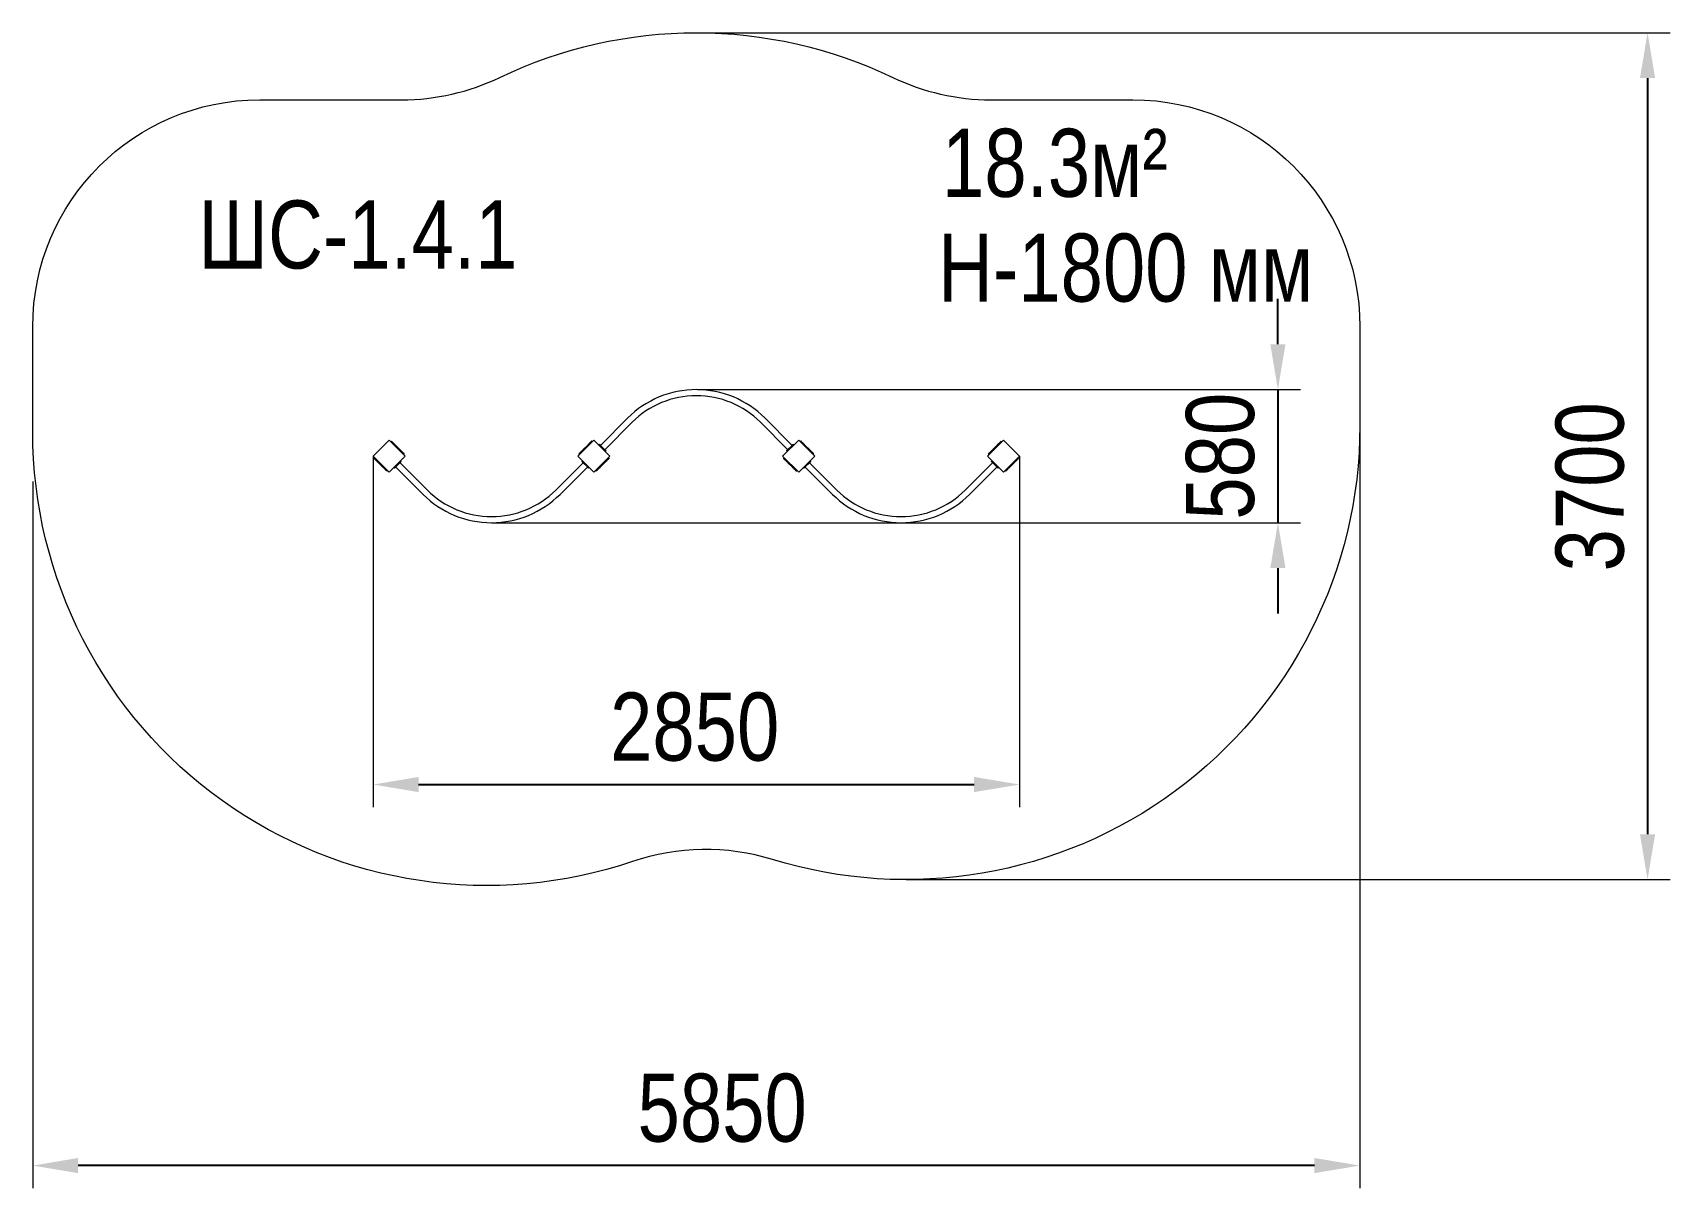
# Model space of a CAD drawing. Header units: millimetres. Extents: x -2901 to 4315, y -3053 to 2040.
import ezdxf

# ---------------------------------------------------------------- set-up
doc = ezdxf.new("R2010")
doc.units = ezdxf.units.MM
for name, color, linetype in [('DIKOM_ЗОНА', 80, 'Continuous'), ('DIKOM_ОБЪЕКТ', 7, 'Continuous'), ('DIKOM_РАЗМЕР_ЗОНА', 7, 'Continuous'), ('DIKOM_РАЗМЕР_ОБЪЕКТА', 7, 'Continuous')]:
    doc.layers.add(name, color=color, linetype=linetype)
doc.styles.add('style1', font='arial.ttf', dxfattribs={"width": 0.8})
doc.dimstyles.new('1-50', dxfattribs={"dimtxt": 300, "dimasz": 200, "dimexe": 100, "dimexo": 0, "dimgap": 100, "dimtad": 1, "dimtxsty": 'style1', "dimcen": 200, "dimclrd": 7, "dimclre": 7, "dimclrt": 7, "dimadec": 1, "dimazin": 2, "dimtfac": 1, "dimtmove": 0, "dimatfit": 2, "dimfxl": 0, "dimlwd": 25, "dimlwe": 18, "dimarcsym": 0})

# ---------------------------------------------------------------- blocks, each defined once
blk = doc.blocks.new('*D9')
at = {"layer": 'Defpoints', "color": 0, "transparency": 16777216}
for p in [(-1401.2, 173.6), (1447.1, 173.6), (1447.1, -1273.7)]:
    blk.add_point(p, dxfattribs=at)
at = {"layer": 'DIKOM_РАЗМЕР_ОБЪЕКТА', "color": 7, "lineweight": 18, "transparency": 16777216}
for p, q in [((-1401.2, 173.6), (-1401.2, -1373.7)), ((1447.1, 173.6), (1447.1, -1373.7))]:
    blk.add_line(p, q, dxfattribs=at)
at = {"layer": 'DIKOM_РАЗМЕР_ОБЪЕКТА', "color": 7, "lineweight": 25, "transparency": 16777216}
blk.add_line((-1201.2, -1273.7), (1247.1, -1273.7), dxfattribs=at)
at = {"layer": 'DIKOM_РАЗМЕР_ОБЪЕКТА', "color": 7, "transparency": 16777216}
for points in [[(-1201.2, -1240.4), (-1201.2, -1307.1), (-1401.2, -1273.7)], [(1247.1, -1240.4), (1247.1, -1307.1), (1447.1, -1273.7)]]:
    blk.add_solid(points, dxfattribs=at)
at = {"layer": 'DIKOM_РАЗМЕР_ОБЪЕКТА', "color": 7, "transparency": 16777216, "insert": (15.8, -1020.6), "char_height": 300, "attachment_point": 5, "style": 'style1'}
blk.add_mtext('2850', dxfattribs=at)
blk = doc.blocks.new('*D10')
at = {"layer": 'Defpoints', "color": 0, "transparency": 16777216}
for p in [(28.5, 466.9), (-879.3, -119.8), (2585.9, -119.8)]:
    blk.add_point(p, dxfattribs=at)
at = {"layer": 'DIKOM_РАЗМЕР_ОБЪЕКТА', "color": 7, "lineweight": 25, "transparency": 16777216}
for p, q in [((2585.9, 666.9), (2585.9, 866.9)), ((2585.9, 466.9), (2585.9, -119.8)), ((2585.9, -319.8), (2585.9, -519.8))]:
    blk.add_line(p, q, dxfattribs=at)
at = {"layer": 'DIKOM_РАЗМЕР_ОБЪЕКТА', "color": 7, "lineweight": 18, "transparency": 16777216}
for p, q in [((28.5, 466.9), (2685.9, 466.9)), ((-879.3, -119.8), (2685.9, -119.8))]:
    blk.add_line(p, q, dxfattribs=at)
at = {"layer": 'DIKOM_РАЗМЕР_ОБЪЕКТА', "color": 7, "transparency": 16777216}
for points in [[(2552.5, 666.9), (2619.2, 666.9), (2585.9, 466.9)], [(2552.5, -319.8), (2619.2, -319.8), (2585.9, -119.8)]]:
    blk.add_solid(points, dxfattribs=at)
at = {"layer": 'DIKOM_РАЗМЕР_ОБЪЕКТА', "color": 7, "transparency": 16777216, "insert": (2332.7, 173.5), "char_height": 300, "attachment_point": 5, "rotation": 90, "style": 'style1'}
blk.add_mtext('580', dxfattribs=at)
blk = doc.blocks.new('*D11')
at = {"layer": 'Defpoints', "color": 0, "transparency": 16777216}
for p in [(22.9, 2039.9), (947.1, -1692.8), (4214.9, -1692.8)]:
    blk.add_point(p, dxfattribs=at)
at = {"layer": 'DIKOM_РАЗМЕР_ЗОНА', "color": 7, "lineweight": 18, "transparency": 16777216}
for p, q in [((22.9, 2039.9), (4314.9, 2039.9)), ((947.1, -1692.8), (4314.9, -1692.8))]:
    blk.add_line(p, q, dxfattribs=at)
at = {"layer": 'DIKOM_РАЗМЕР_ЗОНА', "color": 7, "lineweight": 25, "transparency": 16777216}
blk.add_line((4214.9, 1839.9), (4214.9, -1492.8), dxfattribs=at)
at = {"layer": 'DIKOM_РАЗМЕР_ЗОНА', "color": 7, "transparency": 16777216}
for points in [[(4181.6, 1839.9), (4248.2, 1839.9), (4214.9, 2039.9)], [(4181.6, -1492.8), (4248.2, -1492.8), (4214.9, -1692.8)]]:
    blk.add_solid(points, dxfattribs=at)
at = {"layer": 'DIKOM_РАЗМЕР_ЗОНА', "color": 7, "transparency": 16777216, "insert": (3961.6, 38.5), "char_height": 300, "attachment_point": 5, "rotation": 90, "style": 'style1'}
blk.add_mtext('3700', dxfattribs=at)
blk = doc.blocks.new('*D12')
at = {"layer": 'Defpoints', "color": 0, "transparency": 16777216}
for p in [(2947.1, 525.7), (-2901.2, 62.2), (-2901.2, -2953.3)]:
    blk.add_point(p, dxfattribs=at)
at = {"layer": 'DIKOM_РАЗМЕР_ЗОНА', "color": 7, "lineweight": 18, "transparency": 16777216}
for p, q in [((2947.1, 525.7), (2947.1, -3053.3)), ((-2901.2, 62.2), (-2901.2, -3053.3))]:
    blk.add_line(p, q, dxfattribs=at)
at = {"layer": 'DIKOM_РАЗМЕР_ЗОНА', "color": 7, "lineweight": 25, "transparency": 16777216}
blk.add_line((2747.1, -2953.3), (-2701.2, -2953.3), dxfattribs=at)
at = {"layer": 'DIKOM_РАЗМЕР_ЗОНА', "color": 7, "transparency": 16777216}
for points in [[(-2701.2, -2919.9), (-2701.2, -2986.6), (-2901.2, -2953.3)], [(2747.1, -2919.9), (2747.1, -2986.6), (2947.1, -2953.3)]]:
    blk.add_solid(points, dxfattribs=at)
at = {"layer": 'DIKOM_РАЗМЕР_ЗОНА', "color": 7, "transparency": 16777216, "insert": (137, -2700.1), "char_height": 300, "attachment_point": 5, "style": 'style1'}
blk.add_mtext('5850', dxfattribs=at)

msp = doc.modelspace()

# ---------------------------------------------------------------- linework, layer by layer
at = {"layer": 'DIKOM_ЗОНА', "color": 3, "lineweight": 15}
msp.add_lwpolyline([(-258.036, -1612.858, -0.51369751), (-2901.173, 280.915), (-2901.173, 744.271, -0.41421356), (-1901.173, 1744.271), (-1275.702, 1744.271, 0.11239113), (-842.821, 1842.82, -0.22765798), (888.701, 1842.82, 0.11239113), (1321.582, 1744.271), (1947.053, 1744.271, -0.41421356), (2947.053, 744.271), (2947.053, 307.204, -0.50474191), (358.04, -1604.095, 0.15787359), (-258.036, -1612.858)], format="xyb", dxfattribs=at)
at = {"layer": 'DIKOM_ОБЪЕКТ', "color": 7, "linetype": 'Continuous', "lineweight": 15}
for p, q in [((-278.994, 341.852), (-399.556, 221.29)), ((-380.464, 202.199), (-259.903, 322.76)), ((305.783, 322.76), (426.345, 202.199)), ((445.436, 221.29), (324.875, 341.852)), ((-1330.462, 244.271), (-1401.173, 173.561)), ((-1259.752, 173.561), (-1330.462, 244.271)), ((-1323.391, 237.2), (-1320.563, 240.029)), ((-1305.714, 219.523), (-1302.885, 222.351)), ((-1281.672, 201.138), (-1302.885, 222.351)), ((-428.194, 244.271), (-498.905, 173.561)), ((-455.771, 222.351), (-476.984, 201.138)), ((-452.943, 219.523), (-455.771, 222.351)), ((-435.265, 237.2), (-438.094, 240.029)), ((-357.483, 173.561), (-428.194, 244.271)), ((-404.152, 225.887), (-406.981, 223.058)), ((-400.617, 222.351), (-403.445, 219.523)), ((-379.404, 201.138), (-400.617, 222.351)), ((474.074, 244.271), (403.364, 173.561)), ((446.497, 222.351), (425.284, 201.138)), ((446.497, 222.351), (449.325, 219.523)), ((450.033, 225.887), (452.861, 223.058)), ((544.785, 173.561), (474.074, 244.271)), ((481.145, 237.2), (483.974, 240.029)), ((498.823, 219.523), (501.651, 222.351)), ((522.865, 201.138), (501.651, 222.351)), ((1376.342, 244.271), (1305.632, 173.561)), ((1348.765, 222.351), (1327.552, 201.138)), ((1351.594, 219.523), (1348.765, 222.351)), ((1369.271, 237.2), (1366.443, 240.029)), ((1447.053, 173.561), (1376.342, 244.271)), ((-1401.173, 173.561), (-1330.462, 102.85)), ((-1396.93, 163.661), (-1394.102, 166.49)), ((-1379.253, 145.984), (-1376.424, 148.812)), ((-1358.039, 124.77), (-1379.253, 145.984)), ((-1330.462, 102.85), (-1259.752, 173.561)), ((-1302.885, 124.77), (-1281.672, 145.984)), ((-1284.5, 198.309), (-1281.672, 201.138)), ((-1281.672, 145.984), (-1284.5, 148.812)), ((-1162.171, 24.361), (-1282.733, 144.923)), ((-1278.136, 149.519), (-1280.965, 152.348)), ((-1266.823, 180.632), (-1263.994, 183.46)), ((-475.924, 144.923), (-596.485, 24.361)), ((-498.905, 173.561), (-428.194, 102.85)), ((-491.834, 180.632), (-494.662, 183.46)), ((-480.52, 149.519), (-477.691, 152.348)), ((-474.156, 198.309), (-476.984, 201.138)), ((-476.984, 145.984), (-474.156, 148.812)), ((-476.984, 145.984), (-455.771, 124.77)), ((-428.194, 102.85), (-357.483, 173.561)), ((-379.404, 145.984), (-400.617, 124.77)), ((-379.404, 201.138), (-382.232, 198.309)), ((-379.404, 145.984), (-382.232, 148.812)), ((-375.868, 197.602), (-378.697, 194.774)), ((-361.726, 163.661), (-364.554, 166.49)), ((403.364, 173.561), (474.074, 102.85)), ((407.606, 163.661), (410.435, 166.49)), ((421.748, 197.602), (424.577, 194.774)), ((425.284, 201.138), (428.112, 198.309)), ((425.284, 145.984), (428.112, 148.812)), ((446.497, 124.77), (425.284, 145.984)), ((474.074, 102.85), (544.785, 173.561)), ((501.651, 124.77), (522.865, 145.984)), ((520.036, 198.309), (522.865, 201.138)), ((522.865, 145.984), (520.036, 148.812)), ((642.366, 24.361), (521.804, 144.923)), ((526.4, 149.519), (523.572, 152.348)), ((537.714, 180.632), (540.542, 183.46)), ((1328.613, 144.923), (1208.051, 24.361)), ((1305.632, 173.561), (1376.342, 102.85)), ((1312.703, 180.632), (1309.874, 183.46)), ((1324.017, 149.519), (1326.845, 152.348)), ((1330.381, 198.309), (1327.552, 201.138)), ((1327.552, 145.984), (1330.381, 148.812)), ((1327.552, 145.984), (1348.765, 124.77)), ((1376.342, 102.85), (1447.053, 173.561)), ((1425.133, 145.984), (1403.92, 124.77)), ((1425.133, 145.984), (1422.304, 148.812)), ((1442.811, 163.661), (1439.982, 166.49)), ((-1358.039, 124.77), (-1355.211, 127.599)), ((-1340.362, 107.093), (-1337.533, 109.921)), ((-1306.421, 121.235), (-1309.249, 124.063)), ((-1302.885, 124.77), (-1305.714, 127.599)), ((-1301.824, 125.831), (-1181.263, 5.269)), ((-577.394, 5.269), (-456.832, 125.831)), ((-455.771, 124.77), (-452.943, 127.599)), ((-452.236, 121.235), (-449.407, 124.063)), ((-418.295, 107.093), (-421.123, 109.921)), ((-400.617, 124.77), (-403.445, 127.599)), ((446.497, 124.77), (449.325, 127.599)), ((464.175, 107.093), (467.003, 109.921)), ((498.116, 121.235), (495.287, 124.063)), ((501.651, 124.77), (498.823, 127.599)), ((502.712, 125.831), (623.274, 5.269)), ((1227.143, 5.269), (1347.705, 125.831)), ((1348.765, 124.77), (1351.594, 127.599)), ((1352.301, 121.235), (1355.129, 124.063)), ((1386.242, 107.093), (1383.414, 109.921)), ((1403.92, 124.77), (1401.091, 127.599))]:
    msp.add_line(p, q, dxfattribs=at)
at = {"layer": 'DIKOM_ОБЪЕКТ', "color": 7, "linetype": 'Continuous', "lineweight": 15, "flags": 128}
for points in [[(-1302.885, 222.351), (-1305.016, 224.482), (-1307.116, 226.582), (-1309.154, 228.62), (-1311.1, 230.566), (-1312.927, 232.393), (-1314.608, 234.074), (-1316.117, 235.583), (-1317.434, 236.9), (-1318.538, 238.004), (-1319.414, 238.88), (-1320.049, 239.515), (-1320.434, 239.9), (-1320.563, 240.029)], [(-438.094, 240.029), (-438.222, 239.9), (-438.607, 239.515), (-439.242, 238.88), (-440.118, 238.004), (-441.223, 236.9), (-442.539, 235.583), (-444.049, 234.074), (-445.729, 232.393), (-447.556, 230.566), (-449.503, 228.62), (-451.541, 226.582), (-453.64, 224.482), (-455.771, 222.351)], [(-404.152, 225.887), (-404.084, 225.819), (-403.883, 225.618), (-403.557, 225.291), (-403.117, 224.851), (-402.581, 224.315), (-401.97, 223.704), (-401.307, 223.041), (-400.617, 222.351)], [(446.497, 222.351), (447.187, 223.041), (447.85, 223.704), (448.461, 224.315), (448.997, 224.851), (449.437, 225.291), (449.764, 225.618), (449.965, 225.819), (450.033, 225.887)], [(501.651, 222.351), (499.521, 224.482), (497.421, 226.582), (495.383, 228.62), (493.436, 230.566), (491.609, 232.393), (489.929, 234.074), (488.419, 235.583), (487.103, 236.9), (485.999, 238.004), (485.122, 238.88), (484.487, 239.515), (484.103, 239.9), (483.974, 240.029)], [(1366.443, 240.029), (1366.314, 239.9), (1365.929, 239.515), (1365.294, 238.88), (1364.418, 238.004), (1363.314, 236.9), (1361.997, 235.583), (1360.488, 234.074), (1358.807, 232.393), (1356.981, 230.566), (1355.034, 228.62), (1352.996, 226.582), (1350.896, 224.482), (1348.765, 222.351)], [(-1379.253, 145.984), (-1381.384, 148.114), (-1383.483, 150.214), (-1385.521, 152.252), (-1387.468, 154.199), (-1389.295, 156.026), (-1390.975, 157.706), (-1392.485, 159.215), (-1393.801, 160.532), (-1394.905, 161.636), (-1395.782, 162.512), (-1396.417, 163.148), (-1396.801, 163.532), (-1396.93, 163.661)], [(-1263.994, 183.46), (-1264.123, 183.589), (-1264.508, 183.974), (-1265.143, 184.609), (-1266.019, 185.485), (-1267.124, 186.589), (-1268.44, 187.906), (-1269.949, 189.415), (-1271.63, 191.096), (-1273.457, 192.923), (-1275.403, 194.869), (-1277.441, 196.907), (-1279.541, 199.007), (-1281.672, 201.138)], [(-1278.136, 149.519), (-1278.204, 149.451), (-1278.406, 149.25), (-1278.732, 148.923), (-1279.172, 148.484), (-1279.708, 147.948), (-1280.319, 147.337), (-1280.982, 146.673), (-1281.672, 145.984)], [(-476.984, 201.138), (-479.115, 199.007), (-481.215, 196.907), (-483.253, 194.869), (-485.2, 192.923), (-487.026, 191.096), (-488.707, 189.415), (-490.216, 187.906), (-491.533, 186.589), (-492.637, 185.485), (-493.513, 184.609), (-494.148, 183.974), (-494.533, 183.589), (-494.662, 183.46)], [(-476.984, 145.984), (-477.674, 146.673), (-478.337, 147.337), (-478.949, 147.948), (-479.484, 148.484), (-479.924, 148.923), (-480.251, 149.25), (-480.452, 149.451), (-480.52, 149.519)], [(-379.404, 201.138), (-378.714, 200.448), (-378.051, 199.785), (-377.439, 199.174), (-376.904, 198.638), (-376.464, 198.198), (-376.137, 197.871), (-375.936, 197.67), (-375.868, 197.602)], [(-361.726, 163.661), (-361.855, 163.532), (-362.24, 163.148), (-362.875, 162.512), (-363.751, 161.636), (-364.855, 160.532), (-366.172, 159.215), (-367.681, 157.706), (-369.362, 156.026), (-371.188, 154.199), (-373.135, 152.252), (-375.173, 150.214), (-377.273, 148.114), (-379.404, 145.984)], [(425.284, 145.984), (423.153, 148.114), (421.053, 150.214), (419.015, 152.252), (417.069, 154.199), (415.242, 156.026), (413.561, 157.706), (412.052, 159.215), (410.735, 160.532), (409.631, 161.636), (408.755, 162.512), (408.12, 163.148), (407.735, 163.532), (407.606, 163.661)], [(421.748, 197.602), (421.816, 197.67), (422.017, 197.871), (422.344, 198.198), (422.784, 198.638), (423.32, 199.174), (423.931, 199.785), (424.594, 200.448), (425.284, 201.138)], [(540.542, 183.46), (540.413, 183.589), (540.029, 183.974), (539.394, 184.609), (538.517, 185.485), (537.413, 186.589), (536.097, 187.906), (534.587, 189.415), (532.907, 191.096), (531.08, 192.923), (529.133, 194.869), (527.095, 196.907), (524.995, 199.007), (522.865, 201.138)], [(526.4, 149.519), (526.332, 149.451), (526.131, 149.25), (525.804, 148.923), (525.365, 148.484), (524.829, 147.948), (524.218, 147.337), (523.554, 146.673), (522.865, 145.984)], [(1327.552, 201.138), (1325.421, 199.007), (1323.322, 196.907), (1321.283, 194.869), (1319.337, 192.923), (1317.51, 191.096), (1315.83, 189.415), (1314.32, 187.906), (1313.004, 186.589), (1311.899, 185.485), (1311.023, 184.609), (1310.388, 183.974), (1310.003, 183.589), (1309.874, 183.46)], [(1327.552, 145.984), (1326.862, 146.673), (1326.199, 147.337), (1325.588, 147.948), (1325.052, 148.484), (1324.612, 148.923), (1324.286, 149.25), (1324.085, 149.451), (1324.017, 149.519)], [(1442.811, 163.661), (1442.682, 163.532), (1442.297, 163.148), (1441.662, 162.512), (1440.786, 161.636), (1439.681, 160.532), (1438.365, 159.215), (1436.855, 157.706), (1435.175, 156.026), (1433.348, 154.199), (1431.401, 152.252), (1429.363, 150.214), (1427.264, 148.114), (1425.133, 145.984)], [(-1340.362, 107.093), (-1340.491, 107.222), (-1340.875, 107.606), (-1341.51, 108.241), (-1342.387, 109.118), (-1343.491, 110.222), (-1344.808, 111.538), (-1346.317, 113.048), (-1347.997, 114.728), (-1349.824, 116.555), (-1351.771, 118.502), (-1353.809, 120.54), (-1355.909, 122.64), (-1358.039, 124.77)], [(-1302.885, 124.77), (-1303.575, 124.081), (-1304.238, 123.417), (-1304.849, 122.806), (-1305.385, 122.27), (-1305.825, 121.831), (-1306.152, 121.504), (-1306.353, 121.303), (-1306.421, 121.235)], [(-452.236, 121.235), (-452.304, 121.303), (-452.505, 121.504), (-452.832, 121.831), (-453.271, 122.27), (-453.807, 122.806), (-454.418, 123.417), (-455.081, 124.081), (-455.771, 124.77)], [(-400.617, 124.77), (-402.748, 122.64), (-404.847, 120.54), (-406.885, 118.502), (-408.832, 116.555), (-410.659, 114.728), (-412.339, 113.048), (-413.849, 111.538), (-415.165, 110.222), (-416.27, 109.118), (-417.146, 108.241), (-417.781, 107.606), (-418.166, 107.222), (-418.295, 107.093)], [(464.175, 107.093), (464.046, 107.222), (463.661, 107.606), (463.026, 108.241), (462.15, 109.118), (461.046, 110.222), (459.729, 111.538), (458.22, 113.048), (456.539, 114.728), (454.712, 116.555), (452.766, 118.502), (450.728, 120.54), (448.628, 122.64), (446.497, 124.77)], [(501.651, 124.77), (500.962, 124.081), (500.298, 123.417), (499.687, 122.806), (499.151, 122.27), (498.712, 121.831), (498.385, 121.504), (498.184, 121.303), (498.116, 121.235)], [(1352.301, 121.235), (1352.233, 121.303), (1352.032, 121.504), (1351.705, 121.831), (1351.265, 122.27), (1350.73, 122.806), (1350.118, 123.417), (1349.455, 124.081), (1348.765, 124.77)], [(1403.92, 124.77), (1401.789, 122.64), (1399.689, 120.54), (1397.651, 118.502), (1395.704, 116.555), (1393.878, 114.728), (1392.197, 113.048), (1390.688, 111.538), (1389.371, 110.222), (1388.267, 109.118), (1387.391, 108.241), (1386.756, 107.606), (1386.371, 107.222), (1386.242, 107.093)]]:
    msp.add_lwpolyline(points, dxfattribs=at)
at = {"layer": 'DIKOM_ОБЪЕКТ', "color": 7, "linetype": 'Continuous', "lineweight": 15}
for centre, radius, start, end in [((22.94, 39.918), 427, 44.999999, 135.0000005), ((22.94, 39.918), 400, 44.9999988, 135.0000005), ((-879.328, 307.204), 427, 224.999999, 315.0000005), ((-879.328, 307.204), 400, 224.9999988, 315.0000005), ((925.208, 307.204), 427, 224.999999, 315.0000005), ((925.208, 307.204), 400, 224.9999988, 315.0000005)]:
    msp.add_arc(centre, radius, start, end, dxfattribs=at)

# ---------------------------------------------------------------- texts
at = {"layer": 'DIKOM_РАЗМЕР_ОБЪЕКТА', "char_height": 300, "attachment_point": 1, "style": 'style1'}
for s, insert, width in [('18.3м²', (1105.827, 1616.654), 1252.54025), ('{\\fArial|b0|i0|c204|p34;ШС}-1.4.1', (-2171.608, 1300.636), 1252.54025), ('H-1800 мм', (1087.999, 1154.819), 1939.8919)]:
    msp.add_mtext(s, dxfattribs=dict(at, insert=insert, width=width))

# ---------------------------------------------------------------- dimensions: what is measured, and where the dimension line sits
at = {"layer": 'DIKOM_РАЗМЕР_ЗОНА'}
dim = msp.add_linear_dim(base=(4214.917, -1692.796), p1=(22.94, 2039.918), p2=(947.053, -1692.796), angle=90, text='3700', dimstyle='1-50', dxfattribs=at)
dim.commit()
dim.dimension.update_dxf_attribs({"geometry": '*D11', "text_midpoint": (4214.917, 38.466), "dimtype": 160})
dim = msp.add_linear_dim(base=(-2901.173, -2953.257), p1=(2947.053, 525.738), p2=(-2901.173, 62.238), text='5850', dimstyle='1-50', dxfattribs=at)
dim.commit()
dim.dimension.update_dxf_attribs({"geometry": '*D12', "text_midpoint": (137.014, -2953.257), "dimtype": 160})
at = {"layer": 'DIKOM_РАЗМЕР_ОБЪЕКТА'}
dim = msp.add_linear_dim(base=(2585.861, -119.796), p1=(28.474, 466.882), p2=(-879.328, -119.796), angle=90, text='580', dimstyle='1-50', dxfattribs=at)
dim.commit()
dim.dimension.update_dxf_attribs({"geometry": '*D10', "text_midpoint": (2585.861, 173.543), "dimtype": 160})
dim = msp.add_linear_dim(base=(1447.053, -1273.745), p1=(-1401.173, 173.561), p2=(1447.053, 173.561), text='2850', dimstyle='1-50', dxfattribs=at)
dim.commit()
dim.dimension.update_dxf_attribs({"geometry": '*D9', "text_midpoint": (15.806, -1273.745), "dimtype": 160})

doc.saveas('drawing.dxf')
